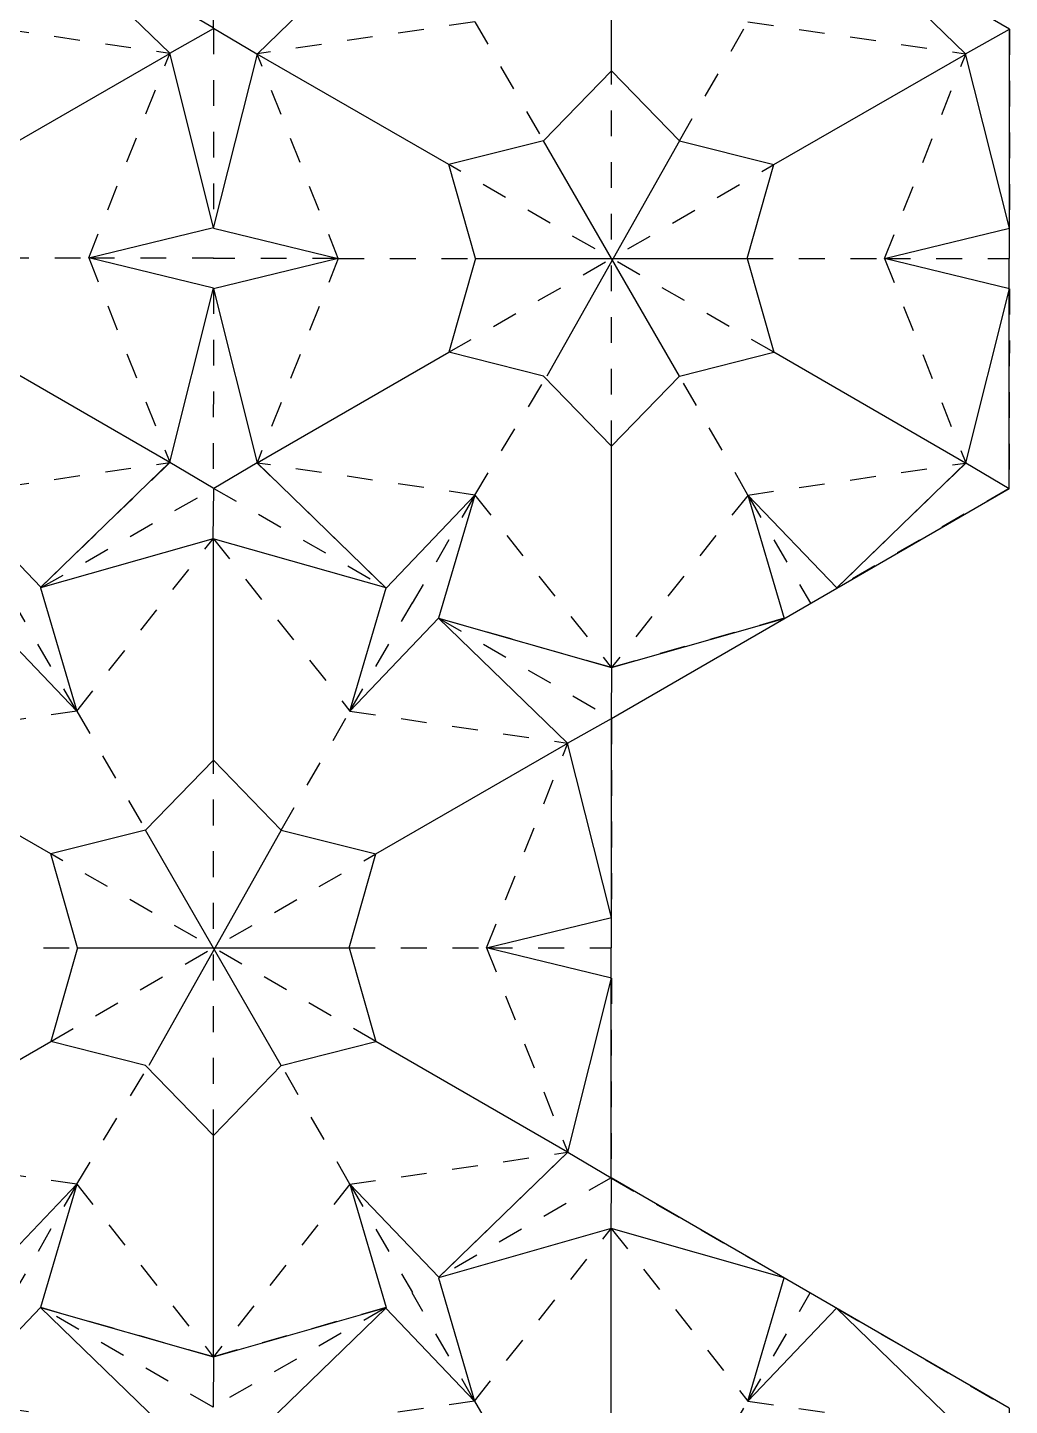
# Model space of a CAD drawing. Extents: x 8 to 204, y -288 to -10.
# Drawn here: x 150.3 to 204, y -168 to -92.7 of the extents above; entities that cross this region are included whole.
import ezdxf

# ---------------------------------------------------------------- set-up
doc = ezdxf.new("R2010")
doc.units = 0
for name, pattern in [('AI-LINETYPE-158', [2.822222, 1.411111, -1.411111]), ('AI-LINETYPE-160', [2.822222, 1.411111, -1.411111]), ('AI-LINETYPE-166', [2.822222, 1.411111, -1.411111]), ('AI-LINETYPE-167', [2.822222, 1.411111, -1.411111]), ('AI-LINETYPE-168', [2.822222, 1.411111, -1.411111]), ('AI-LINETYPE-169', [2.822222, 1.411111, -1.411111]), ('AI-LINETYPE-177', [2.822222, 1.411111, -1.411111]), ('AI-LINETYPE-186', [2.822222, 1.411111, -1.411111]), ('AI-LINETYPE-193', [2.822222, 1.411111, -1.411111]), ('AI-LINETYPE-194', [2.822222, 1.411111, -1.411111]), ('AI-LINETYPE-197', [2.822222, 1.411111, -1.411111]), ('AI-LINETYPE-198', [2.822222, 1.411111, -1.411111]), ('AI-LINETYPE-199', [2.822222, 1.411111, -1.411111]), ('AI-LINETYPE-200', [2.822222, 1.411111, -1.411111]), ('AI-LINETYPE-201', [2.822222, 1.411111, -1.411111]), ('AI-LINETYPE-202', [2.822222, 1.411111, -1.411111]), ('AI-LINETYPE-203', [2.822222, 1.411111, -1.411111]), ('AI-LINETYPE-204', [2.822222, 1.411111, -1.411111]), ('AI-LINETYPE-205', [2.822222, 1.411111, -1.411111]), ('AI-LINETYPE-206', [2.822222, 1.411111, -1.411111]), ('AI-LINETYPE-207', [2.822222, 1.411111, -1.411111]), ('AI-LINETYPE-208', [2.822222, 1.411111, -1.411111]), ('AI-LINETYPE-209', [2.822222, 1.411111, -1.411111]), ('AI-LINETYPE-210', [2.822222, 1.411111, -1.411111]), ('AI-LINETYPE-211', [2.822222, 1.411111, -1.411111]), ('AI-LINETYPE-214', [2.822222, 1.411111, -1.411111]), ('AI-LINETYPE-215', [2.822222, 1.411111, -1.411111]), ('AI-LINETYPE-216', [2.822222, 1.411111, -1.411111]), ('AI-LINETYPE-217', [2.822222, 1.411111, -1.411111]), ('AI-LINETYPE-218', [2.822222, 1.411111, -1.411111]), ('AI-LINETYPE-219', [2.822222, 1.411111, -1.411111]), ('AI-LINETYPE-222', [2.822222, 1.411111, -1.411111]), ('AI-LINETYPE-223', [2.822222, 1.411111, -1.411111]), ('AI-LINETYPE-224', [2.822222, 1.411111, -1.411111]), ('AI-LINETYPE-225', [2.822222, 1.411111, -1.411111]), ('AI-LINETYPE-226', [2.822222, 1.411111, -1.411111]), ('AI-LINETYPE-227', [2.822222, 1.411111, -1.411111]), ('AI-LINETYPE-228', [2.822222, 1.411111, -1.411111]), ('AI-LINETYPE-232', [2.822222, 1.411111, -1.411111]), ('AI-LINETYPE-233', [2.822222, 1.411111, -1.411111]), ('AI-LINETYPE-234', [2.822222, 1.411111, -1.411111]), ('AI-LINETYPE-235', [2.822222, 1.411111, -1.411111]), ('AI-LINETYPE-236', [2.822222, 1.411111, -1.411111]), ('AI-LINETYPE-237', [2.822222, 1.411111, -1.411111]), ('AI-LINETYPE-365', [2.822222, 1.411111, -1.411111]), ('AI-LINETYPE-366', [2.822222, 1.411111, -1.411111]), ('AI-LINETYPE-367', [2.822222, 1.411111, -1.411111]), ('AI-LINETYPE-368', [2.822222, 1.411111, -1.411111]), ('AI-LINETYPE-369', [2.822222, 1.411111, -1.411111]), ('AI-LINETYPE-370', [2.822222, 1.411111, -1.411111]), ('AI-LINETYPE-371', [2.822222, 1.411111, -1.411111]), ('AI-LINETYPE-372', [2.822222, 1.411111, -1.411111]), ('AI-LINETYPE-373', [2.822222, 1.411111, -1.411111]), ('AI-LINETYPE-374', [2.822222, 1.411111, -1.411111]), ('AI-LINETYPE-375', [2.822222, 1.411111, -1.411111]), ('AI-LINETYPE-376', [2.822222, 1.411111, -1.411111]), ('AI-LINETYPE-377', [2.822222, 1.411111, -1.411111]), ('AI-LINETYPE-378', [2.822222, 1.411111, -1.411111]), ('AI-LINETYPE-379', [2.822222, 1.411111, -1.411111]), ('AI-LINETYPE-380', [2.822222, 1.411111, -1.411111]), ('AI-LINETYPE-382', [2.822222, 1.411111, -1.411111]), ('AI-LINETYPE-383', [2.822222, 1.411111, -1.411111]), ('AI-LINETYPE-385', [2.822222, 1.411111, -1.411111]), ('AI-LINETYPE-386', [2.822222, 1.411111, -1.411111]), ('AI-LINETYPE-387', [2.822222, 1.411111, -1.411111]), ('AI-LINETYPE-388', [2.822222, 1.411111, -1.411111]), ('AI-LINETYPE-389', [2.822222, 1.411111, -1.411111]), ('AI-LINETYPE-391', [2.822222, 1.411111, -1.411111]), ('AI-LINETYPE-392', [2.822222, 1.411111, -1.411111]), ('AI-LINETYPE-393', [2.822222, 1.411111, -1.411111]), ('AI-LINETYPE-394', [2.822222, 1.411111, -1.411111]), ('AI-LINETYPE-395', [2.822222, 1.411111, -1.411111]), ('AI-LINETYPE-396', [2.822222, 1.411111, -1.411111]), ('AI-LINETYPE-399', [2.822222, 1.411111, -1.411111]), ('AI-LINETYPE-400', [2.822222, 1.411111, -1.411111]), ('AI-LINETYPE-494', [2.822222, 1.411111, -1.411111]), ('AI-LINETYPE-513', [2.822222, 1.411111, -1.411111]), ('AI-LINETYPE-527', [2.822222, 1.411111, -1.411111]), ('AI-LINETYPE-536', [2.822222, 1.411111, -1.411111]), ('AI-LINETYPE-538', [2.822222, 1.411111, -1.411111]), ('AI-LINETYPE-539', [2.822222, 1.411111, -1.411111]), ('AI-LINETYPE-541', [2.822222, 1.411111, -1.411111]), ('AI-LINETYPE-546', [2.822222, 1.411111, -1.411111]), ('AI-LINETYPE-547', [2.822222, 1.411111, -1.411111]), ('AI-LINETYPE-550', [2.822222, 1.411111, -1.411111]), ('AI-LINETYPE-554', [2.822222, 1.411111, -1.411111]), ('AI-LINETYPE-555', [2.822222, 1.411111, -1.411111]), ('AI-LINETYPE-556', [2.822222, 1.411111, -1.411111]), ('AI-LINETYPE-557', [2.822222, 1.411111, -1.411111]), ('AI-LINETYPE-73', [2.822222, 1.411111, -1.411111])]:
    doc.linetypes.add(name, pattern=pattern)
for name, color, linetype in [('CUTLINE', 7, 'CONTINUOUS'), ('MOUNTAINLINE', 7, 'CONTINUOUS'), ('VALLEYLINE', 7, 'CONTINUOUS')]:
    doc.layers.add(name, color=color, linetype=linetype)

# ---------------------------------------------------------------- blocks, each defined once
blk = doc.blocks.new('BLOCK_52')
at = {"layer": 'VALLEYLINE', "color": 29, "linetype": 'AI-LINETYPE-166'}
blk.add_lwpolyline([(153.686, -105.261), (158.117, -116.432)], dxfattribs=at)
blk = doc.blocks.new('BLOCK_53')
at = {"layer": 'VALLEYLINE', "color": 29, "linetype": 'AI-LINETYPE-167'}
blk.add_lwpolyline([(146.222, -118.189), (158.112, -116.441)], dxfattribs=at)
blk = doc.blocks.new('BLOCK_54')
at = {"layer": 'VALLEYLINE', "color": 29, "linetype": 'AI-LINETYPE-168'}
blk.add_lwpolyline([(146.222, -92.337), (158.112, -94.085)], dxfattribs=at)
blk = doc.blocks.new('BLOCK_55')
at = {"layer": 'VALLEYLINE', "color": 29, "linetype": 'AI-LINETYPE-169'}
blk.add_lwpolyline([(153.686, -105.264), (158.117, -94.093)], dxfattribs=at)
blk = doc.blocks.new('BLOCK_62')
at = {"layer": 'VALLEYLINE', "color": 29, "linetype": 'AI-LINETYPE-206'}
blk.add_lwpolyline([(189.703, -118.222), (182.244, -127.645)], dxfattribs=at)
blk = doc.blocks.new('BLOCK_63')
at = {"layer": 'VALLEYLINE', "color": 29, "linetype": 'AI-LINETYPE-207'}
blk.add_lwpolyline([(174.776, -118.222), (182.235, -127.645)], dxfattribs=at)
blk = doc.blocks.new('BLOCK_64')
at = {"layer": 'VALLEYLINE', "color": 29, "linetype": 'AI-LINETYPE-208'}
blk.add_lwpolyline([(197.164, -105.296), (201.595, -116.466)], dxfattribs=at)
blk = doc.blocks.new('BLOCK_65')
at = {"layer": 'VALLEYLINE', "color": 29, "linetype": 'AI-LINETYPE-209'}
blk.add_lwpolyline([(189.701, -118.223), (201.59, -116.475)], dxfattribs=at)
blk = doc.blocks.new('BLOCK_66')
at = {"layer": 'VALLEYLINE', "color": 29, "linetype": 'AI-LINETYPE-210'}
blk.add_lwpolyline([(189.701, -92.371), (201.59, -94.119)], dxfattribs=at)
blk = doc.blocks.new('BLOCK_67')
at = {"layer": 'VALLEYLINE', "color": 29, "linetype": 'AI-LINETYPE-211'}
blk.add_lwpolyline([(197.164, -105.298), (201.595, -94.127)], dxfattribs=at)
blk = doc.blocks.new('BLOCK_70')
at = {"layer": 'VALLEYLINE', "color": 29, "linetype": 'AI-LINETYPE-214'}
blk.add_lwpolyline([(167.315, -105.298), (162.883, -94.127)], dxfattribs=at)
blk = doc.blocks.new('BLOCK_71')
at = {"layer": 'VALLEYLINE', "color": 29, "linetype": 'AI-LINETYPE-215'}
blk.add_lwpolyline([(174.778, -92.371), (162.888, -94.119)], dxfattribs=at)
blk = doc.blocks.new('BLOCK_72')
at = {"layer": 'VALLEYLINE', "color": 29, "linetype": 'AI-LINETYPE-216'}
blk.add_lwpolyline([(174.778, -118.223), (162.888, -116.475)], dxfattribs=at)
blk = doc.blocks.new('BLOCK_73')
at = {"layer": 'VALLEYLINE', "color": 29, "linetype": 'AI-LINETYPE-217'}
blk.add_lwpolyline([(167.315, -105.296), (162.883, -116.466)], dxfattribs=at)
blk = doc.blocks.new('BLOCK_110')
at = {"layer": 'VALLEYLINE', "color": 29, "linetype": 'AI-LINETYPE-373'}
blk.add_lwpolyline([(167.959, -155.882), (160.5, -165.304)], dxfattribs=at)
blk = doc.blocks.new('BLOCK_111')
at = {"layer": 'VALLEYLINE', "color": 29, "linetype": 'AI-LINETYPE-374'}
blk.add_lwpolyline([(153.032, -155.882), (160.49, -165.304)], dxfattribs=at)
blk = doc.blocks.new('BLOCK_112')
at = {"layer": 'VALLEYLINE', "color": 29, "linetype": 'AI-LINETYPE-375'}
blk.add_lwpolyline([(175.42, -142.955), (179.851, -154.126)], dxfattribs=at)
blk = doc.blocks.new('BLOCK_113')
at = {"layer": 'VALLEYLINE', "color": 29, "linetype": 'AI-LINETYPE-376'}
blk.add_lwpolyline([(167.957, -155.882), (179.846, -154.135)], dxfattribs=at)
blk = doc.blocks.new('BLOCK_114')
at = {"layer": 'VALLEYLINE', "color": 29, "linetype": 'AI-LINETYPE-377'}
blk.add_lwpolyline([(167.957, -130.031), (179.846, -131.778)], dxfattribs=at)
blk = doc.blocks.new('BLOCK_115')
at = {"layer": 'VALLEYLINE', "color": 29, "linetype": 'AI-LINETYPE-378'}
blk.add_lwpolyline([(175.42, -142.958), (179.851, -131.787)], dxfattribs=at)
blk = doc.blocks.new('BLOCK_116')
at = {"layer": 'VALLEYLINE', "color": 29, "linetype": 'AI-LINETYPE-379'}
blk.add_lwpolyline([(153.032, -130.032), (160.49, -120.609)], dxfattribs=at)
blk = doc.blocks.new('BLOCK_117')
at = {"layer": 'VALLEYLINE', "color": 29, "linetype": 'AI-LINETYPE-380'}
blk.add_lwpolyline([(160.5, -120.609), (167.959, -130.032)], dxfattribs=at)
blk = doc.blocks.new('BLOCK_119')
at = {"layer": 'VALLEYLINE', "color": 29, "linetype": 'AI-LINETYPE-382'}
blk.add_lwpolyline([(153.034, -130.031), (141.144, -131.778)], dxfattribs=at)
blk = doc.blocks.new('BLOCK_120')
at = {"layer": 'VALLEYLINE', "color": 29, "linetype": 'AI-LINETYPE-383'}
blk.add_lwpolyline([(153.034, -155.882), (141.144, -154.135)], dxfattribs=at)
blk = doc.blocks.new('BLOCK_150')
at = {"layer": 'VALLEYLINE', "color": 29, "linetype": 'AI-LINETYPE-494'}
blk.add_lwpolyline([(146.213, -167.69), (158.102, -169.438)], dxfattribs=at)
blk = doc.blocks.new('BLOCK_162')
at = {"layer": 'VALLEYLINE', "color": 29, "linetype": 'AI-LINETYPE-536'}
blk.add_lwpolyline([(189.691, -167.724), (201.581, -169.473)], dxfattribs=at)
blk = doc.blocks.new('BLOCK_164')
at = {"layer": 'VALLEYLINE', "color": 29, "linetype": 'AI-LINETYPE-538'}
blk.add_lwpolyline([(174.766, -167.726), (182.225, -158.303)], dxfattribs=at)
blk = doc.blocks.new('BLOCK_165')
at = {"layer": 'VALLEYLINE', "color": 29, "linetype": 'AI-LINETYPE-539'}
blk.add_lwpolyline([(182.235, -158.303), (189.693, -167.726)], dxfattribs=at)
blk = doc.blocks.new('BLOCK_167')
at = {"layer": 'VALLEYLINE', "color": 29, "linetype": 'AI-LINETYPE-541'}
blk.add_lwpolyline([(174.768, -167.724), (162.879, -169.473)], dxfattribs=at)
blk = doc.blocks.new('BLOCK_302')
at = {"layer": 'MOUNTAINLINE', "color": 29}
blk.add_lwpolyline([(185.952, -111.727), (182.239, -115.553)], dxfattribs=at)
blk = doc.blocks.new('BLOCK_303')
at = {"layer": 'MOUNTAINLINE', "color": 29}
blk.add_lwpolyline([(178.527, -111.727), (182.239, -115.553)], dxfattribs=at)
blk = doc.blocks.new('BLOCK_304')
at = {"layer": 'MOUNTAINLINE', "color": 29}
blk.add_lwpolyline([(189.665, -105.297), (191.121, -110.425)], dxfattribs=at)
blk = doc.blocks.new('BLOCK_305')
at = {"layer": 'MOUNTAINLINE', "color": 29}
blk.add_lwpolyline([(185.952, -111.727), (191.121, -110.425)], dxfattribs=at)
blk = doc.blocks.new('BLOCK_306')
at = {"layer": 'MOUNTAINLINE', "color": 29}
blk.add_lwpolyline([(185.952, -98.867), (191.121, -100.169)], dxfattribs=at)
blk = doc.blocks.new('BLOCK_307')
at = {"layer": 'MOUNTAINLINE', "color": 29}
blk.add_lwpolyline([(189.665, -105.297), (191.121, -100.169)], dxfattribs=at)
blk = doc.blocks.new('BLOCK_308')
at = {"layer": 'MOUNTAINLINE', "color": 29}
blk.add_lwpolyline([(178.527, -98.867), (182.239, -95.041)], dxfattribs=at)
blk = doc.blocks.new('BLOCK_309')
at = {"layer": 'MOUNTAINLINE', "color": 29}
blk.add_lwpolyline([(185.952, -98.867), (182.239, -95.041)], dxfattribs=at)
blk = doc.blocks.new('BLOCK_310')
at = {"layer": 'MOUNTAINLINE', "color": 29}
blk.add_lwpolyline([(174.814, -105.297), (173.358, -100.169)], dxfattribs=at)
blk = doc.blocks.new('BLOCK_311')
at = {"layer": 'MOUNTAINLINE', "color": 29}
blk.add_lwpolyline([(178.527, -98.867), (173.358, -100.169)], dxfattribs=at)
blk = doc.blocks.new('BLOCK_312')
at = {"layer": 'MOUNTAINLINE', "color": 29}
blk.add_lwpolyline([(178.527, -111.727), (173.358, -110.425)], dxfattribs=at)
blk = doc.blocks.new('BLOCK_313')
at = {"layer": 'MOUNTAINLINE', "color": 29}
blk.add_lwpolyline([(174.814, -105.297), (173.358, -110.425)], dxfattribs=at)
blk = doc.blocks.new('BLOCK_350')
at = {"layer": 'MOUNTAINLINE', "color": 29}
blk.add_lwpolyline([(164.208, -149.387), (160.495, -153.212)], dxfattribs=at)
blk = doc.blocks.new('BLOCK_351')
at = {"layer": 'MOUNTAINLINE', "color": 29}
blk.add_lwpolyline([(156.783, -149.387), (160.495, -153.212)], dxfattribs=at)
blk = doc.blocks.new('BLOCK_352')
at = {"layer": 'MOUNTAINLINE', "color": 29}
blk.add_lwpolyline([(167.92, -142.957), (169.377, -148.084)], dxfattribs=at)
blk = doc.blocks.new('BLOCK_353')
at = {"layer": 'MOUNTAINLINE', "color": 29}
blk.add_lwpolyline([(164.208, -149.387), (169.377, -148.084)], dxfattribs=at)
blk = doc.blocks.new('BLOCK_354')
at = {"layer": 'MOUNTAINLINE', "color": 29}
blk.add_lwpolyline([(164.208, -136.526), (169.377, -137.829)], dxfattribs=at)
blk = doc.blocks.new('BLOCK_355')
at = {"layer": 'MOUNTAINLINE', "color": 29}
blk.add_lwpolyline([(167.92, -142.957), (169.377, -137.829)], dxfattribs=at)
blk = doc.blocks.new('BLOCK_356')
at = {"layer": 'MOUNTAINLINE', "color": 29}
blk.add_lwpolyline([(156.783, -136.526), (160.495, -132.701)], dxfattribs=at)
blk = doc.blocks.new('BLOCK_357')
at = {"layer": 'MOUNTAINLINE', "color": 29}
blk.add_lwpolyline([(164.208, -136.526), (160.495, -132.701)], dxfattribs=at)
blk = doc.blocks.new('BLOCK_358')
at = {"layer": 'MOUNTAINLINE', "color": 29}
blk.add_lwpolyline([(153.07, -142.957), (151.614, -137.829)], dxfattribs=at)
blk = doc.blocks.new('BLOCK_359')
at = {"layer": 'MOUNTAINLINE', "color": 29}
blk.add_lwpolyline([(156.783, -136.526), (151.614, -137.829)], dxfattribs=at)
blk = doc.blocks.new('BLOCK_360')
at = {"layer": 'MOUNTAINLINE', "color": 29}
blk.add_lwpolyline([(156.783, -149.387), (151.614, -148.084)], dxfattribs=at)
blk = doc.blocks.new('BLOCK_361')
at = {"layer": 'MOUNTAINLINE', "color": 29}
blk.add_lwpolyline([(153.07, -142.957), (151.614, -148.084)], dxfattribs=at)

msp = doc.modelspace()

# ---------------------------------------------------------------- linework, layer by layer
at = {"layer": 'CUTLINE', "color": 29}
msp.add_lwpolyline([(203.974, -168.119), (182.22, -155.522), (182.24, -130.425), (203.964, -117.862), (203.984, -92.766), (182.259, -80.2), (182.25, -55.072), (160.525, -42.506), (138.771, -55.037), (117.046, -42.472), (95.293, -55.003), (73.568, -42.438), (51.814, -54.969), (30.09, -42.403)], dxfattribs=at)
at = {"layer": 'MOUNTAINLINE', "color": 29}
for points in [[(182.239, -95.041), (182.244, -82.949)], [(160.506, -103.608), (158.112, -94.085), (151.069, -87.26)], [(169.934, -87.293), (162.888, -94.133), (160.483, -103.641)], [(203.984, -103.642), (201.59, -94.119), (194.547, -87.294)], [(160.51, -89.951), (160.486, -92.7)], [(158.112, -94.085), (160.506, -92.731)], [(162.874, -94.127), (160.506, -92.731)], [(201.59, -94.119), (203.984, -92.766)], [(147.643, -100.135), (158.117, -94.093)], [(173.358, -100.169), (162.888, -94.133)], [(191.121, -100.169), (201.595, -94.127)], [(185.952, -111.727), (178.527, -98.867)], [(185.952, -98.867), (178.718, -111.727)], [(160.506, -106.92), (153.686, -105.261), (160.506, -103.608)], [(160.495, -103.64), (167.315, -105.298), (160.495, -106.952)], [(203.984, -106.954), (197.164, -105.296), (203.984, -103.642)], [(174.814, -105.297), (189.665, -105.297)], [(151.076, -123.266), (158.117, -116.432), (160.506, -106.92)], [(160.495, -106.952), (162.893, -116.464), (169.922, -123.3)], [(194.555, -123.301), (201.595, -116.466), (203.984, -106.954)], [(158.112, -116.441), (147.643, -110.391)], [(162.893, -116.464), (173.358, -110.425)], [(201.59, -116.475), (191.121, -110.425)], [(182.239, -127.653), (182.239, -115.553)], [(158.117, -116.432), (160.486, -117.828)], [(162.883, -116.464), (160.515, -117.86)], [(201.595, -116.466), (203.964, -117.862)], [(151.076, -123.266), (146.223, -118.189), (148.194, -124.928)], [(160.49, -120.609), (160.515, -117.86)], [(169.927, -123.308), (174.778, -118.223), (172.8, -124.956)], [(194.555, -123.301), (189.701, -118.223), (191.671, -124.962)], [(169.934, -123.298), (160.49, -120.609), (151.058, -123.297)], [(160.495, -132.701), (160.5, -120.609)], [(151.058, -123.297), (153.034, -130.031), (148.18, -124.953)], [(172.803, -124.954), (167.959, -130.032), (169.934, -123.298)], [(172.8, -124.956), (182.239, -127.653), (191.671, -124.962)], [(182.24, -141.301), (179.846, -131.778), (172.803, -124.954)], [(182.244, -127.645), (182.22, -130.394)], [(179.846, -131.778), (182.24, -130.425)], [(151.614, -137.829), (141.144, -131.793)], [(169.377, -137.829), (179.851, -131.787)], [(164.208, -149.387), (156.783, -136.526)], [(164.208, -136.526), (156.974, -149.387)], [(182.24, -144.614), (175.42, -142.955), (182.24, -141.301)], [(153.07, -142.957), (167.92, -142.957)], [(172.81, -160.961), (179.851, -154.126), (182.24, -144.614)], [(141.149, -154.124), (151.614, -148.084)], [(179.846, -154.135), (169.377, -148.084)], [(160.495, -165.313), (160.495, -153.212)], [(179.851, -154.126), (182.22, -155.522)], [(182.225, -158.303), (182.249, -155.554)], [(148.183, -160.967), (153.034, -155.882), (151.056, -162.615)], [(172.81, -160.961), (167.957, -155.882), (169.927, -162.622)], [(191.669, -160.992), (182.225, -158.303), (172.793, -160.991)], [(182.23, -170.395), (182.235, -158.303)], [(151.058, -162.614), (146.215, -167.691), (148.19, -160.958)], [(172.793, -160.991), (174.768, -167.724), (169.915, -162.647)], [(194.537, -162.648), (189.693, -167.726), (191.669, -160.992)], [(151.056, -162.615), (160.495, -165.313), (169.927, -162.622)], [(160.496, -178.961), (158.102, -169.438), (151.058, -162.614)], [(169.924, -162.647), (162.878, -169.487), (160.473, -178.994)], [(203.974, -178.995), (201.581, -169.473), (194.537, -162.648)], [(160.5, -165.304), (160.476, -168.053)]]:
    msp.add_lwpolyline(points, dxfattribs=at)
at = {"layer": 'VALLEYLINE', "color": 29, "linetype": 'AI-LINETYPE-73'}
msp.add_lwpolyline([(169.942, -87.263), (160.486, -92.7), (151.066, -87.262)], dxfattribs=at)
at = {"layer": 'VALLEYLINE', "color": 29, "linetype": 'AI-LINETYPE-228'}
msp.add_lwpolyline([(194.547, -87.294), (203.984, -92.766), (203.984, -103.642)], dxfattribs=at)
at = {"layer": 'VALLEYLINE', "color": 29, "linetype": 'AI-LINETYPE-224'}
msp.add_lwpolyline([(174.776, -92.372), (178.527, -98.867)], dxfattribs=at)
at = {"layer": 'VALLEYLINE', "color": 29, "linetype": 'AI-LINETYPE-201'}
msp.add_lwpolyline([(185.952, -98.867), (189.703, -92.372)], dxfattribs=at)
at = {"layer": 'VALLEYLINE', "color": 29, "linetype": 'AI-LINETYPE-186'}
msp.add_lwpolyline([(160.506, -92.731), (160.506, -103.608)], dxfattribs=at)
at = {"layer": 'VALLEYLINE', "color": 29, "linetype": 'AI-LINETYPE-232'}
msp.add_lwpolyline([(160.506, -92.731), (160.506, -92.731)], dxfattribs=at)
at = {"layer": 'VALLEYLINE', "color": 29, "linetype": 'AI-LINETYPE-226'}
msp.add_lwpolyline([(182.239, -115.553), (182.239, -95.041)], dxfattribs=at)
at = {"layer": 'VALLEYLINE', "color": 29, "linetype": 'AI-LINETYPE-225'}
msp.add_lwpolyline([(173.358, -110.425), (191.121, -100.169)], dxfattribs=at)
at = {"layer": 'VALLEYLINE', "color": 29, "linetype": 'AI-LINETYPE-227'}
msp.add_lwpolyline([(191.121, -110.425), (173.358, -100.169)], dxfattribs=at)
at = {"layer": 'VALLEYLINE', "color": 29, "linetype": 'AI-LINETYPE-233'}
msp.add_lwpolyline([(160.486, -103.639), (160.486, -103.639)], dxfattribs=at)
at = {"layer": 'VALLEYLINE', "color": 29, "linetype": 'AI-LINETYPE-160'}
msp.add_lwpolyline([(146.186, -105.263), (153.686, -105.264)], dxfattribs=at)
at = {"layer": 'VALLEYLINE', "color": 29, "linetype": 'AI-LINETYPE-177'}
msp.add_lwpolyline([(153.686, -105.261), (160.503, -105.267)], dxfattribs=at)
at = {"layer": 'VALLEYLINE', "color": 29, "linetype": 'AI-LINETYPE-223'}
msp.add_lwpolyline([(167.315, -105.298), (160.483, -105.295)], dxfattribs=at)
at = {"layer": 'VALLEYLINE', "color": 29, "linetype": 'AI-LINETYPE-205'}
msp.add_lwpolyline([(167.315, -105.298), (174.814, -105.297)], dxfattribs=at)
at = {"layer": 'VALLEYLINE', "color": 29, "linetype": 'AI-LINETYPE-202'}
msp.add_lwpolyline([(189.665, -105.297), (197.164, -105.298)], dxfattribs=at)
at = {"layer": 'VALLEYLINE', "color": 29, "linetype": 'AI-LINETYPE-219'}
msp.add_lwpolyline([(197.164, -105.296), (203.981, -105.301)], dxfattribs=at)
at = {"layer": 'VALLEYLINE', "color": 29, "linetype": 'AI-LINETYPE-194'}
msp.add_lwpolyline([(160.506, -106.92), (160.486, -117.828)], dxfattribs=at)
at = {"layer": 'VALLEYLINE', "color": 29, "linetype": 'AI-LINETYPE-237'}
msp.add_lwpolyline([(160.495, -106.952), (160.495, -106.952)], dxfattribs=at)
at = {"layer": 'VALLEYLINE', "color": 29, "linetype": 'AI-LINETYPE-234'}
msp.add_lwpolyline([(203.984, -106.954), (203.964, -117.862), (194.545, -123.3)], dxfattribs=at)
at = {"layer": 'VALLEYLINE', "color": 29, "linetype": 'AI-LINETYPE-204'}
msp.add_lwpolyline([(174.776, -118.222), (178.718, -111.727)], dxfattribs=at)
at = {"layer": 'VALLEYLINE', "color": 29, "linetype": 'AI-LINETYPE-203'}
msp.add_lwpolyline([(189.701, -118.223), (185.952, -111.727)], dxfattribs=at)
at = {"layer": 'VALLEYLINE', "color": 29, "linetype": 'AI-LINETYPE-158'}
msp.add_lwpolyline([(158.122, -116.441), (151.076, -123.266)], dxfattribs=at)
at = {"layer": 'VALLEYLINE', "color": 29, "linetype": 'AI-LINETYPE-197'}
msp.add_lwpolyline([(169.937, -123.308), (162.888, -116.475)], dxfattribs=at)
at = {"layer": 'VALLEYLINE', "color": 29, "linetype": 'AI-LINETYPE-200'}
msp.add_lwpolyline([(201.6, -116.475), (194.555, -123.301)], dxfattribs=at)
at = {"layer": 'VALLEYLINE', "color": 29, "linetype": 'AI-LINETYPE-396'}
msp.add_lwpolyline([(151.058, -123.297), (160.515, -117.86), (169.934, -123.298)], dxfattribs=at)
at = {"layer": 'VALLEYLINE', "color": 29, "linetype": 'AI-LINETYPE-236'}
msp.add_lwpolyline([(160.515, -117.86), (160.515, -117.86)], dxfattribs=at)
at = {"layer": 'VALLEYLINE', "color": 29, "linetype": 'AI-LINETYPE-222'}
msp.add_lwpolyline([(174.778, -118.223), (171.362, -124.131)], dxfattribs=at)
at = {"layer": 'VALLEYLINE', "color": 29, "linetype": 'AI-LINETYPE-218'}
msp.add_lwpolyline([(189.701, -118.223), (193.111, -124.131)], dxfattribs=at)
at = {"layer": 'VALLEYLINE', "color": 29, "linetype": 'AI-LINETYPE-193'}
msp.add_lwpolyline([(151.066, -123.266), (151.066, -123.266)], dxfattribs=at)
at = {"layer": 'VALLEYLINE', "color": 29, "linetype": 'AI-LINETYPE-235'}
msp.add_lwpolyline([(169.934, -123.298), (169.934, -123.298)], dxfattribs=at)
at = {"layer": 'VALLEYLINE', "color": 29, "linetype": 'AI-LINETYPE-388'}
msp.add_lwpolyline([(153.032, -130.032), (149.618, -124.122)], dxfattribs=at)
at = {"layer": 'VALLEYLINE', "color": 29, "linetype": 'AI-LINETYPE-387'}
msp.add_lwpolyline([(167.959, -130.032), (171.367, -124.12)], dxfattribs=at)
at = {"layer": 'VALLEYLINE', "color": 29, "linetype": 'AI-LINETYPE-395'}
msp.add_lwpolyline([(172.803, -124.954), (182.24, -130.425), (182.24, -141.301)], dxfattribs=at)
at = {"layer": 'VALLEYLINE', "color": 29, "linetype": 'AI-LINETYPE-198'}
msp.add_lwpolyline([(182.239, -127.653), (172.805, -124.964)], dxfattribs=at)
at = {"layer": 'VALLEYLINE', "color": 29, "linetype": 'AI-LINETYPE-199'}
msp.add_lwpolyline([(191.686, -124.957), (182.244, -127.645)], dxfattribs=at)
at = {"layer": 'VALLEYLINE', "color": 29, "linetype": 'AI-LINETYPE-391'}
msp.add_lwpolyline([(153.032, -130.032), (156.783, -136.526)], dxfattribs=at)
at = {"layer": 'VALLEYLINE', "color": 29, "linetype": 'AI-LINETYPE-368'}
msp.add_lwpolyline([(164.208, -136.526), (167.959, -130.032)], dxfattribs=at)
at = {"layer": 'VALLEYLINE', "color": 29, "linetype": 'AI-LINETYPE-393'}
msp.add_lwpolyline([(160.495, -153.212), (160.495, -132.701)], dxfattribs=at)
at = {"layer": 'VALLEYLINE', "color": 29, "linetype": 'AI-LINETYPE-392'}
msp.add_lwpolyline([(151.614, -148.084), (169.377, -137.829)], dxfattribs=at)
at = {"layer": 'VALLEYLINE', "color": 29, "linetype": 'AI-LINETYPE-394'}
msp.add_lwpolyline([(169.377, -148.084), (151.614, -137.829)], dxfattribs=at)
at = {"layer": 'VALLEYLINE', "color": 29, "linetype": 'AI-LINETYPE-372'}
msp.add_lwpolyline([(145.57, -142.958), (153.07, -142.957)], dxfattribs=at)
at = {"layer": 'VALLEYLINE', "color": 29, "linetype": 'AI-LINETYPE-369'}
msp.add_lwpolyline([(167.92, -142.957), (175.42, -142.958)], dxfattribs=at)
at = {"layer": 'VALLEYLINE', "color": 29, "linetype": 'AI-LINETYPE-386'}
msp.add_lwpolyline([(175.42, -142.955), (182.237, -142.961)], dxfattribs=at)
at = {"layer": 'VALLEYLINE', "color": 29, "linetype": 'AI-LINETYPE-400'}
msp.add_lwpolyline([(182.24, -144.614), (182.22, -155.522), (172.8, -160.96)], dxfattribs=at)
at = {"layer": 'VALLEYLINE', "color": 29, "linetype": 'AI-LINETYPE-371'}
msp.add_lwpolyline([(153.032, -155.882), (156.974, -149.387)], dxfattribs=at)
at = {"layer": 'VALLEYLINE', "color": 29, "linetype": 'AI-LINETYPE-370'}
msp.add_lwpolyline([(167.957, -155.882), (164.208, -149.387)], dxfattribs=at)
at = {"layer": 'VALLEYLINE', "color": 29, "linetype": 'AI-LINETYPE-367'}
msp.add_lwpolyline([(179.856, -154.135), (172.81, -160.961)], dxfattribs=at)
at = {"layer": 'VALLEYLINE', "color": 29, "linetype": 'AI-LINETYPE-555'}
msp.add_lwpolyline([(182.249, -155.554), (191.669, -160.992)], dxfattribs=at)
at = {"layer": 'VALLEYLINE', "color": 29, "linetype": 'AI-LINETYPE-389'}
msp.add_lwpolyline([(153.034, -155.882), (149.618, -161.79)], dxfattribs=at)
at = {"layer": 'VALLEYLINE', "color": 29, "linetype": 'AI-LINETYPE-385'}
msp.add_lwpolyline([(167.957, -155.882), (171.367, -161.79)], dxfattribs=at)
at = {"layer": 'VALLEYLINE', "color": 29, "linetype": 'AI-LINETYPE-556'}
msp.add_lwpolyline([(172.793, -160.991), (172.793, -160.991)], dxfattribs=at)
at = {"layer": 'VALLEYLINE', "color": 29, "linetype": 'AI-LINETYPE-547'}
msp.add_lwpolyline([(174.766, -167.726), (171.353, -161.816)], dxfattribs=at)
at = {"layer": 'VALLEYLINE', "color": 29, "linetype": 'AI-LINETYPE-546'}
msp.add_lwpolyline([(189.693, -167.726), (193.102, -161.813)], dxfattribs=at)
at = {"layer": 'VALLEYLINE', "color": 29, "linetype": 'AI-LINETYPE-399'}
msp.add_lwpolyline([(169.932, -162.616), (160.476, -168.053), (151.056, -162.615)], dxfattribs=at)
at = {"layer": 'VALLEYLINE', "color": 29, "linetype": 'AI-LINETYPE-513'}
msp.add_lwpolyline([(151.058, -162.614), (151.058, -162.614)], dxfattribs=at)
at = {"layer": 'VALLEYLINE', "color": 29, "linetype": 'AI-LINETYPE-365'}
msp.add_lwpolyline([(160.495, -165.313), (151.061, -162.623)], dxfattribs=at)
at = {"layer": 'VALLEYLINE', "color": 29, "linetype": 'AI-LINETYPE-366'}
msp.add_lwpolyline([(169.942, -162.616), (160.5, -165.304)], dxfattribs=at)
at = {"layer": 'VALLEYLINE', "color": 29, "linetype": 'AI-LINETYPE-557'}
msp.add_lwpolyline([(169.915, -162.647), (169.915, -162.647)], dxfattribs=at)
at = {"layer": 'VALLEYLINE', "color": 29, "linetype": 'AI-LINETYPE-554'}
msp.add_lwpolyline([(194.537, -162.648), (203.974, -168.119), (203.974, -178.995)], dxfattribs=at)
at = {"layer": 'VALLEYLINE', "color": 29, "linetype": 'AI-LINETYPE-550'}
msp.add_lwpolyline([(174.766, -167.726), (178.517, -174.22)], dxfattribs=at)
at = {"layer": 'VALLEYLINE', "color": 29, "linetype": 'AI-LINETYPE-527'}
msp.add_lwpolyline([(185.942, -174.22), (189.693, -167.726)], dxfattribs=at)

# ---------------------------------------------------------------- block references
at = {"layer": 'MOUNTAINLINE'}
for name in ['BLOCK_308', 'BLOCK_309', 'BLOCK_311', 'BLOCK_306', 'BLOCK_310', 'BLOCK_307', 'BLOCK_313', 'BLOCK_304', 'BLOCK_312', 'BLOCK_305', 'BLOCK_303', 'BLOCK_302', 'BLOCK_356', 'BLOCK_357', 'BLOCK_359', 'BLOCK_354', 'BLOCK_358', 'BLOCK_355', 'BLOCK_361', 'BLOCK_352', 'BLOCK_360', 'BLOCK_353', 'BLOCK_351', 'BLOCK_350']:
    msp.add_blockref(name, (0, 0), dxfattribs=at)
at = {"layer": 'VALLEYLINE'}
for name in ['BLOCK_54', 'BLOCK_71', 'BLOCK_66', 'BLOCK_55', 'BLOCK_70', 'BLOCK_67', 'BLOCK_52', 'BLOCK_73', 'BLOCK_64', 'BLOCK_53', 'BLOCK_72', 'BLOCK_65', 'BLOCK_63', 'BLOCK_62', 'BLOCK_116', 'BLOCK_117', 'BLOCK_119', 'BLOCK_114', 'BLOCK_115', 'BLOCK_112', 'BLOCK_120', 'BLOCK_113', 'BLOCK_111', 'BLOCK_110', 'BLOCK_164', 'BLOCK_165', 'BLOCK_150', 'BLOCK_167', 'BLOCK_162']:
    msp.add_blockref(name, (0, 0), dxfattribs=at)

doc.saveas('drawing.dxf')
